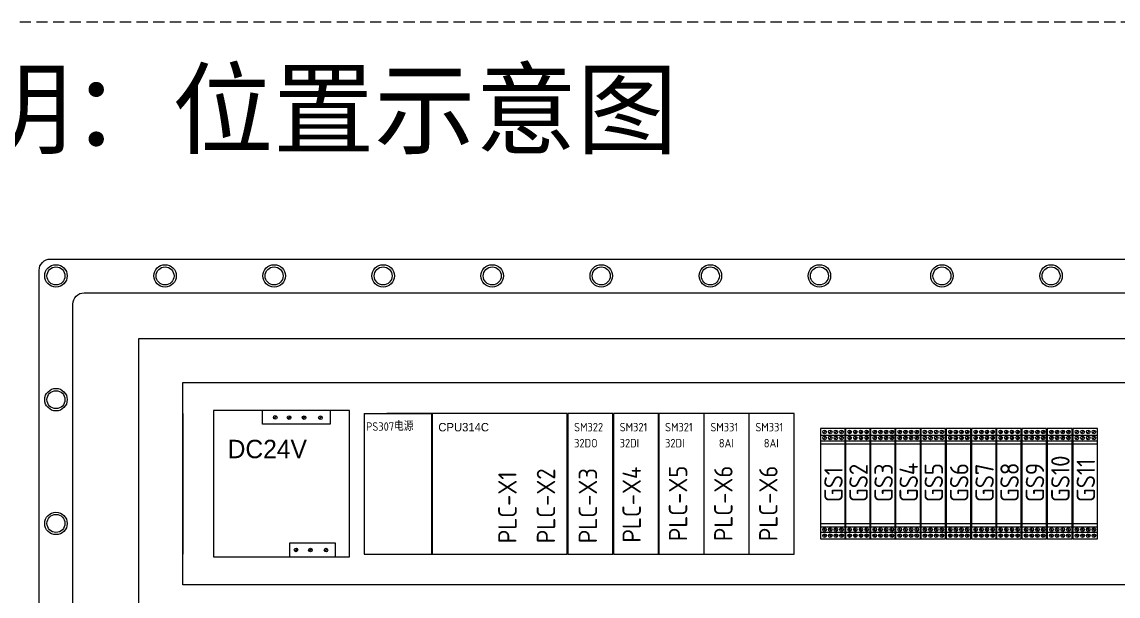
# Model space of a CAD drawing. Header units: millimetres. Extents: x 32721 to 72822, y 57624 to 123188.
# Drawn here: x 42823.4 to 43316.1, y 65405.4 to 65663.3 of the extents above; entities that cross this region are included whole.
import ezdxf

# ---------------------------------------------------------------- set-up
doc = ezdxf.new("R2010")
doc.units = ezdxf.units.MM
doc.header["$LTSCALE"] = 10
doc.linetypes.add('DASHED', pattern=[0.75, 0.5, -0.25])
doc.layers.get('0').update_dxf_attribs({"lineweight": 18})
doc.layers.add('1轮廓实线层', color=7, linetype='Continuous', lineweight=18)
doc.layers.add('6文字层', color=3, linetype='Continuous', lineweight=18)
doc.styles.add('FS', font='')
doc.styles.get("Standard").update_dxf_attribs({"font": 'isocp.shx', "width": 0.707, "bigfont": 'hztxt.shx'})
doc.styles.add('样式 1', font='SIMYOU.TTF', dxfattribs={"width": 0.75})
doc.styles.get('FS').set_extended_font_data('宋体')

msp = doc.modelspace()

# ---------------------------------------------------------------- linework, layer by layer
at = {"layer": '1轮廓实线层'}
for p, q in [((42836.15, 65556.79), (43533.62, 65556.79)), ((42851.31, 65541.63), (43518.46, 65541.63)), ((42875.97, 65521.04), (43493.8, 65521.04)), ((42875.97, 65188.21), (42875.97, 65521.04)), ((42895.69, 65501.33), (43474.08, 65501.33)), ((42895.69, 65410.36), (42895.69, 65501.33)), ((42895.68, 65487.43), (42895.68, 65424.25)), ((42895.68, 65487.43), (42895.68, 65424.25)), ((42970.68, 65488.69), (42909.53, 65488.69)), ((42909.53, 65488.69), (42909.53, 65422.99)), ((42936.6, 65485.12), (42937.76, 65486.29)), ((42936.7, 65485.02), (42937.87, 65486.18)), ((42942.82, 65485.07), (42943.98, 65486.24)), ((42942.92, 65484.97), (42944.08, 65486.13)), ((42949.58, 65485.02), (42950.74, 65486.18)), ((42949.68, 65484.92), (42950.85, 65486.08)), ((42956.92, 65484.97), (42958.09, 65486.13)), ((42957.03, 65484.87), (42958.19, 65486.03)), ((42970.68, 65422.99), (42970.68, 65488.69)), ((42977.24, 65487.43), (42977.24, 65424.25)), ((42977.24, 65487.43), (43007.57, 65487.43)), ((43007.57, 65487.43), (42987.35, 65487.43)), ((43007.57, 65424.25), (43007.57, 65487.43)), ((43068.46, 65487.43), (43007.81, 65487.43)), ((43007.81, 65487.43), (43007.81, 65424.25)), ((43068.46, 65424.25), (43068.46, 65487.43)), ((43089.05, 65487.43), (43068.84, 65487.43)), ((43068.84, 65487.43), (43068.84, 65424.25)), ((43089.05, 65424.25), (43089.05, 65487.43)), ((43109.54, 65487.43), (43089.32, 65487.43)), ((43089.32, 65487.43), (43089.32, 65424.25)), ((43109.54, 65424.25), (43109.54, 65487.43)), ((43129.95, 65487.43), (43109.73, 65487.43)), ((43109.73, 65487.43), (43109.73, 65424.25)), ((43129.95, 65487.43), (43129.95, 65424.25)), ((43130.09, 65424.25), (43130.09, 65487.43)), ((43150.31, 65487.43), (43130.09, 65487.43)), ((43150.31, 65424.25), (43150.31, 65487.43)), ((43150.31, 65424.25), (43150.31, 65487.43)), ((43170.52, 65487.43), (43150.31, 65487.43)), ((43170.52, 65424.25), (43170.52, 65487.43)), ((42945.96, 65425.6), (42947.12, 65426.76)), ((42946.06, 65425.5), (42947.22, 65426.66)), ((42952.43, 65425.55), (42953.59, 65426.71)), ((42952.53, 65425.44), (42953.69, 65426.61)), ((42959.44, 65425.5), (42960.6, 65426.66)), ((42959.54, 65425.39), (42960.7, 65426.55)), ((42909.53, 65422.99), (42970.68, 65422.99)), ((42977.24, 65424.25), (43007.57, 65424.25)), ((42987.35, 65424.25), (43007.57, 65424.25)), ((43007.81, 65424.25), (43068.46, 65424.25)), ((43068.84, 65424.25), (43089.05, 65424.25)), ((43089.32, 65424.25), (43109.54, 65424.25)), ((43109.73, 65424.25), (43129.95, 65424.25)), ((43130.09, 65424.25), (43150.31, 65424.25)), ((43150.31, 65424.25), (43170.52, 65424.25)), ((43271.42, 65410.36), (42895.68, 65410.36)), ((43474.08, 65410.36), (42895.69, 65410.36))]:
    msp.add_line(p, q, dxfattribs=at)
at = {"layer": '1轮廓实线层', "lineweight": 13}
for p, q in [((43193.41, 65480.61), (43182.29, 65480.61)), ((43182.29, 65480.61), (43182.29, 65431.08)), ((43193.41, 65431.08), (43193.41, 65480.61)), ((43204.68, 65480.61), (43193.57, 65480.61)), ((43193.57, 65480.61), (43193.57, 65431.08)), ((43204.68, 65431.08), (43204.68, 65480.61)), ((43215.96, 65480.61), (43204.84, 65480.61)), ((43204.84, 65480.61), (43204.84, 65431.08)), ((43215.96, 65431.08), (43215.96, 65480.61)), ((43227.23, 65480.61), (43216.11, 65480.61)), ((43216.11, 65480.61), (43216.11, 65431.08)), ((43227.23, 65431.08), (43227.23, 65480.61)), ((43238.5, 65480.61), (43227.38, 65480.61)), ((43227.38, 65480.61), (43227.38, 65431.08)), ((43238.5, 65431.08), (43238.5, 65480.61)), ((43249.92, 65480.61), (43238.81, 65480.61)), ((43238.81, 65480.61), (43238.81, 65431.08)), ((43249.92, 65431.08), (43249.92, 65480.61)), ((43261.35, 65480.61), (43250.23, 65480.61)), ((43250.23, 65480.61), (43250.23, 65431.08)), ((43261.35, 65431.08), (43261.35, 65480.61)), ((43272.56, 65480.61), (43261.44, 65480.61)), ((43261.44, 65480.61), (43261.44, 65431.08)), ((43272.56, 65431.08), (43272.56, 65480.61)), ((43283.98, 65480.61), (43272.86, 65480.61)), ((43272.86, 65480.61), (43272.86, 65431.08)), ((43283.98, 65431.08), (43283.98, 65480.61)), ((43295.41, 65480.61), (43284.29, 65480.61)), ((43284.29, 65480.61), (43284.29, 65431.08)), ((43295.41, 65431.08), (43295.41, 65480.61)), ((43306.83, 65480.61), (43295.71, 65480.61)), ((43295.71, 65480.61), (43295.71, 65431.08)), ((43306.83, 65431.08), (43306.83, 65480.61)), ((43182.29, 65477.67), (43193.41, 65477.67)), ((43183.54, 65478.63), (43184.71, 65479.79)), ((43183.54, 65475.91), (43184.71, 65477.07)), ((43183.65, 65478.52), (43184.81, 65479.69)), ((43183.65, 65475.81), (43184.81, 65476.97)), ((43186.09, 65478.63), (43187.25, 65479.79)), ((43186.09, 65475.91), (43187.25, 65477.07)), ((43186.19, 65478.52), (43187.35, 65479.69)), ((43186.19, 65475.81), (43187.35, 65476.97)), ((43188.64, 65478.63), (43189.8, 65479.79)), ((43188.64, 65475.91), (43189.8, 65477.07)), ((43188.74, 65478.52), (43189.9, 65479.69)), ((43188.74, 65475.81), (43189.9, 65476.97)), ((43191.18, 65478.63), (43192.34, 65479.79)), ((43191.18, 65475.91), (43192.34, 65477.07)), ((43191.28, 65478.52), (43192.44, 65479.69)), ((43191.28, 65475.81), (43192.44, 65476.97)), ((43193.57, 65477.67), (43204.68, 65477.67)), ((43194.82, 65478.63), (43195.98, 65479.79)), ((43194.82, 65475.91), (43195.98, 65477.07)), ((43194.92, 65478.52), (43196.08, 65479.69)), ((43194.92, 65475.81), (43196.08, 65476.97)), ((43197.36, 65478.63), (43198.52, 65479.79)), ((43197.36, 65475.91), (43198.52, 65477.07)), ((43197.46, 65478.52), (43198.62, 65479.69)), ((43197.46, 65475.81), (43198.62, 65476.97)), ((43199.91, 65478.63), (43201.07, 65479.79)), ((43199.91, 65475.91), (43201.07, 65477.07)), ((43200.01, 65478.52), (43201.17, 65479.69)), ((43200.01, 65475.81), (43201.17, 65476.97)), ((43202.45, 65478.63), (43203.61, 65479.79)), ((43202.45, 65475.91), (43203.61, 65477.07)), ((43202.56, 65478.52), (43203.72, 65479.69)), ((43202.56, 65475.81), (43203.72, 65476.97)), ((43204.84, 65477.67), (43215.96, 65477.67)), ((43206.09, 65478.63), (43207.25, 65479.79)), ((43206.09, 65475.91), (43207.25, 65477.07)), ((43206.19, 65478.52), (43207.35, 65479.69)), ((43206.19, 65475.81), (43207.35, 65476.97)), ((43208.63, 65478.63), (43209.79, 65479.79)), ((43208.63, 65475.91), (43209.79, 65477.07)), ((43208.74, 65478.52), (43209.9, 65479.69)), ((43208.74, 65475.81), (43209.9, 65476.97)), ((43211.18, 65478.63), (43212.34, 65479.79)), ((43211.18, 65475.91), (43212.34, 65477.07)), ((43211.28, 65478.52), (43212.44, 65479.69)), ((43211.28, 65475.81), (43212.44, 65476.97)), ((43213.73, 65478.63), (43214.89, 65479.79)), ((43213.73, 65475.91), (43214.89, 65477.07)), ((43213.83, 65478.52), (43214.99, 65479.69)), ((43213.83, 65475.81), (43214.99, 65476.97)), ((43216.11, 65477.67), (43227.23, 65477.67)), ((43217.36, 65478.63), (43218.52, 65479.79)), ((43217.36, 65475.91), (43218.52, 65477.07)), ((43217.46, 65478.52), (43218.62, 65479.69)), ((43217.46, 65475.81), (43218.62, 65476.97)), ((43219.91, 65478.63), (43221.07, 65479.79)), ((43219.91, 65475.91), (43221.07, 65477.07)), ((43220.01, 65478.52), (43221.17, 65479.69)), ((43220.01, 65475.81), (43221.17, 65476.97)), ((43222.45, 65478.63), (43223.61, 65479.79)), ((43222.45, 65475.91), (43223.61, 65477.07)), ((43222.55, 65478.52), (43223.71, 65479.69)), ((43222.55, 65475.81), (43223.71, 65476.97)), ((43225, 65478.63), (43226.16, 65479.79)), ((43225, 65475.91), (43226.16, 65477.07)), ((43225.1, 65478.52), (43226.26, 65479.69)), ((43225.1, 65475.81), (43226.26, 65476.97)), ((43227.38, 65477.67), (43238.5, 65477.67)), ((43228.63, 65478.63), (43229.79, 65479.79)), ((43228.63, 65475.91), (43229.79, 65477.07)), ((43228.73, 65478.52), (43229.89, 65479.69)), ((43228.73, 65475.81), (43229.89, 65476.97)), ((43231.18, 65478.63), (43232.34, 65479.79)), ((43231.18, 65475.91), (43232.34, 65477.07)), ((43231.28, 65478.52), (43232.44, 65479.69)), ((43231.28, 65475.81), (43232.44, 65476.97)), ((43233.72, 65478.63), (43234.88, 65479.79)), ((43233.72, 65475.91), (43234.88, 65477.07)), ((43233.82, 65478.52), (43234.99, 65479.69)), ((43233.82, 65475.81), (43234.99, 65476.97)), ((43236.27, 65478.63), (43237.43, 65479.79)), ((43236.27, 65475.91), (43237.43, 65477.07)), ((43236.37, 65478.52), (43237.53, 65479.69)), ((43236.37, 65475.81), (43237.53, 65476.97)), ((43238.81, 65477.67), (43249.92, 65477.67)), ((43240.06, 65478.63), (43241.22, 65479.79)), ((43240.06, 65475.91), (43241.22, 65477.07)), ((43240.16, 65478.52), (43241.32, 65479.69)), ((43240.16, 65475.81), (43241.32, 65476.97)), ((43242.6, 65478.63), (43243.76, 65479.79)), ((43242.6, 65475.91), (43243.76, 65477.07)), ((43242.7, 65478.52), (43243.87, 65479.69)), ((43242.7, 65475.81), (43243.87, 65476.97)), ((43245.15, 65478.63), (43246.31, 65479.79)), ((43245.15, 65475.91), (43246.31, 65477.07)), ((43245.25, 65478.52), (43246.41, 65479.69)), ((43245.25, 65475.81), (43246.41, 65476.97)), ((43247.69, 65478.63), (43248.86, 65479.79)), ((43247.69, 65475.91), (43248.86, 65477.07)), ((43247.8, 65478.52), (43248.96, 65479.69)), ((43247.8, 65475.81), (43248.96, 65476.97)), ((43250.23, 65477.67), (43261.35, 65477.67)), ((43251.48, 65478.63), (43252.64, 65479.79)), ((43251.48, 65475.91), (43252.64, 65477.07)), ((43251.58, 65478.52), (43252.74, 65479.69)), ((43251.58, 65475.81), (43252.74, 65476.97)), ((43254.03, 65478.63), (43255.19, 65479.79)), ((43254.03, 65475.91), (43255.19, 65477.07)), ((43254.13, 65478.52), (43255.29, 65479.69)), ((43254.13, 65475.81), (43255.29, 65476.97)), ((43256.57, 65478.63), (43257.73, 65479.79)), ((43256.57, 65475.91), (43257.73, 65477.07)), ((43256.67, 65478.52), (43257.84, 65479.69)), ((43256.67, 65475.81), (43257.84, 65476.97)), ((43259.12, 65478.63), (43260.28, 65479.79)), ((43259.12, 65475.91), (43260.28, 65477.07)), ((43259.22, 65478.52), (43260.38, 65479.69)), ((43259.22, 65475.81), (43260.38, 65476.97)), ((43261.44, 65477.67), (43272.56, 65477.67)), ((43262.69, 65478.63), (43263.85, 65479.79)), ((43262.69, 65475.91), (43263.85, 65477.07)), ((43262.79, 65478.52), (43263.95, 65479.69)), ((43262.79, 65475.81), (43263.95, 65476.97)), ((43265.23, 65478.63), (43266.4, 65479.79)), ((43265.23, 65475.91), (43266.4, 65477.07)), ((43265.34, 65478.52), (43266.5, 65479.69)), ((43265.34, 65475.81), (43266.5, 65476.97)), ((43267.78, 65478.63), (43268.94, 65479.79)), ((43267.78, 65475.91), (43268.94, 65477.07)), ((43267.88, 65478.52), (43269.04, 65479.69)), ((43267.88, 65475.81), (43269.04, 65476.97)), ((43270.33, 65478.63), (43271.49, 65479.79)), ((43270.33, 65475.91), (43271.49, 65477.07)), ((43270.43, 65478.52), (43271.59, 65479.69)), ((43270.43, 65475.81), (43271.59, 65476.97)), ((43272.86, 65477.67), (43283.98, 65477.67)), ((43274.11, 65478.63), (43275.27, 65479.79)), ((43274.11, 65475.91), (43275.27, 65477.07)), ((43274.21, 65478.52), (43275.38, 65479.69)), ((43274.21, 65475.81), (43275.38, 65476.97)), ((43276.66, 65478.63), (43277.82, 65479.79)), ((43276.66, 65475.91), (43277.82, 65477.07)), ((43276.76, 65478.52), (43277.92, 65479.69)), ((43276.76, 65475.81), (43277.92, 65476.97)), ((43279.2, 65478.63), (43280.37, 65479.79)), ((43279.2, 65475.91), (43280.37, 65477.07)), ((43279.31, 65478.52), (43280.47, 65479.69)), ((43279.31, 65475.81), (43280.47, 65476.97)), ((43281.75, 65478.63), (43282.91, 65479.79)), ((43281.75, 65475.91), (43282.91, 65477.07)), ((43281.85, 65478.52), (43283.01, 65479.69)), ((43281.85, 65475.81), (43283.01, 65476.97)), ((43284.29, 65477.67), (43295.41, 65477.67)), ((43285.54, 65478.63), (43286.7, 65479.79)), ((43285.54, 65475.91), (43286.7, 65477.07)), ((43285.64, 65478.52), (43286.8, 65479.69)), ((43285.64, 65475.81), (43286.8, 65476.97)), ((43288.08, 65478.63), (43289.25, 65479.79)), ((43288.08, 65475.91), (43289.25, 65477.07)), ((43288.19, 65478.52), (43289.35, 65479.69)), ((43288.19, 65475.81), (43289.35, 65476.97)), ((43290.63, 65478.63), (43291.79, 65479.79)), ((43290.63, 65475.91), (43291.79, 65477.07)), ((43290.73, 65478.52), (43291.89, 65479.69)), ((43290.73, 65475.81), (43291.89, 65476.97)), ((43293.18, 65478.63), (43294.34, 65479.79)), ((43293.18, 65475.91), (43294.34, 65477.07)), ((43293.28, 65478.52), (43294.44, 65479.69)), ((43293.28, 65475.81), (43294.44, 65476.97)), ((43295.71, 65477.67), (43306.83, 65477.67)), ((43296.96, 65478.63), (43298.12, 65479.79)), ((43296.96, 65475.91), (43298.12, 65477.07)), ((43297.06, 65478.52), (43298.23, 65479.69)), ((43297.06, 65475.81), (43298.23, 65476.97)), ((43299.51, 65478.63), (43300.67, 65479.79)), ((43299.51, 65475.91), (43300.67, 65477.07)), ((43299.61, 65478.52), (43300.77, 65479.69)), ((43299.61, 65475.81), (43300.77, 65476.97)), ((43302.05, 65478.63), (43303.22, 65479.79)), ((43302.05, 65475.91), (43303.22, 65477.07)), ((43302.16, 65478.52), (43303.32, 65479.69)), ((43302.16, 65475.81), (43303.32, 65476.97)), ((43304.6, 65478.63), (43305.76, 65479.79)), ((43304.6, 65475.91), (43305.76, 65477.07)), ((43304.7, 65478.52), (43305.86, 65479.69)), ((43304.7, 65475.81), (43305.86, 65476.97)), ((43182.29, 65475.17), (43193.41, 65475.17)), ((43182.29, 65473.72), (43193.41, 65473.72)), ((43193.57, 65475.17), (43204.68, 65475.17)), ((43193.57, 65473.72), (43204.68, 65473.72)), ((43204.84, 65475.17), (43215.96, 65475.17)), ((43204.84, 65473.72), (43215.96, 65473.72)), ((43216.11, 65475.17), (43227.23, 65475.17)), ((43216.11, 65473.72), (43227.23, 65473.72)), ((43227.38, 65475.17), (43238.5, 65475.17)), ((43227.38, 65473.72), (43238.5, 65473.72)), ((43238.81, 65475.17), (43249.92, 65475.17)), ((43238.81, 65473.72), (43249.92, 65473.72)), ((43250.23, 65475.17), (43261.35, 65475.17)), ((43250.23, 65473.72), (43261.35, 65473.72)), ((43261.44, 65475.17), (43272.56, 65475.17)), ((43261.44, 65473.72), (43272.56, 65473.72)), ((43272.86, 65475.17), (43283.98, 65475.17)), ((43272.86, 65473.72), (43283.98, 65473.72)), ((43284.29, 65475.17), (43295.41, 65475.17)), ((43284.29, 65473.72), (43295.41, 65473.72)), ((43295.71, 65475.17), (43306.83, 65475.17)), ((43295.71, 65473.72), (43306.83, 65473.72)), ((43182.29, 65437.97), (43193.41, 65437.97)), ((43182.29, 65436.52), (43193.41, 65436.52)), ((43183.54, 65435.77), (43184.71, 65434.61)), ((43183.65, 65435.88), (43184.81, 65434.71)), ((43186.09, 65435.77), (43187.25, 65434.61)), ((43186.19, 65435.88), (43187.35, 65434.71)), ((43188.64, 65435.77), (43189.8, 65434.61)), ((43188.74, 65435.88), (43189.9, 65434.71)), ((43191.18, 65435.77), (43192.34, 65434.61)), ((43191.28, 65435.88), (43192.44, 65434.71)), ((43193.57, 65437.97), (43204.68, 65437.97)), ((43193.57, 65436.52), (43204.68, 65436.52)), ((43194.82, 65435.77), (43195.98, 65434.61)), ((43194.92, 65435.88), (43196.08, 65434.71)), ((43197.36, 65435.77), (43198.52, 65434.61)), ((43197.46, 65435.88), (43198.62, 65434.71)), ((43199.91, 65435.77), (43201.07, 65434.61)), ((43200.01, 65435.88), (43201.17, 65434.71)), ((43202.45, 65435.77), (43203.61, 65434.61)), ((43202.56, 65435.88), (43203.72, 65434.71)), ((43204.84, 65437.97), (43215.96, 65437.97)), ((43204.84, 65436.52), (43215.96, 65436.52)), ((43206.09, 65435.77), (43207.25, 65434.61)), ((43206.19, 65435.88), (43207.35, 65434.71)), ((43208.63, 65435.77), (43209.79, 65434.61)), ((43208.74, 65435.88), (43209.9, 65434.71)), ((43211.18, 65435.77), (43212.34, 65434.61)), ((43211.28, 65435.88), (43212.44, 65434.71)), ((43213.73, 65435.77), (43214.89, 65434.61)), ((43213.83, 65435.88), (43214.99, 65434.71)), ((43216.11, 65437.97), (43227.23, 65437.97)), ((43216.11, 65436.52), (43227.23, 65436.52)), ((43217.36, 65435.77), (43218.52, 65434.61)), ((43217.46, 65435.88), (43218.62, 65434.71)), ((43219.91, 65435.77), (43221.07, 65434.61)), ((43220.01, 65435.88), (43221.17, 65434.71)), ((43222.45, 65435.77), (43223.61, 65434.61)), ((43222.55, 65435.88), (43223.71, 65434.71)), ((43225, 65435.77), (43226.16, 65434.61)), ((43225.1, 65435.88), (43226.26, 65434.71)), ((43227.38, 65437.97), (43238.5, 65437.97)), ((43227.38, 65436.52), (43238.5, 65436.52)), ((43228.63, 65435.77), (43229.79, 65434.61)), ((43228.73, 65435.88), (43229.89, 65434.71)), ((43231.18, 65435.77), (43232.34, 65434.61)), ((43231.28, 65435.88), (43232.44, 65434.71)), ((43233.72, 65435.77), (43234.88, 65434.61)), ((43233.82, 65435.88), (43234.99, 65434.71)), ((43236.27, 65435.77), (43237.43, 65434.61)), ((43236.37, 65435.88), (43237.53, 65434.71)), ((43238.81, 65437.97), (43249.92, 65437.97)), ((43238.81, 65436.52), (43249.92, 65436.52)), ((43240.06, 65435.77), (43241.22, 65434.61)), ((43240.16, 65435.88), (43241.32, 65434.71)), ((43242.6, 65435.77), (43243.76, 65434.61)), ((43242.7, 65435.88), (43243.87, 65434.71)), ((43245.15, 65435.77), (43246.31, 65434.61)), ((43245.25, 65435.88), (43246.41, 65434.71)), ((43247.69, 65435.77), (43248.86, 65434.61)), ((43247.8, 65435.88), (43248.96, 65434.71)), ((43250.23, 65437.97), (43261.35, 65437.97)), ((43250.23, 65436.52), (43261.35, 65436.52)), ((43251.48, 65435.77), (43252.64, 65434.61)), ((43251.58, 65435.88), (43252.74, 65434.71)), ((43254.03, 65435.77), (43255.19, 65434.61)), ((43254.13, 65435.88), (43255.29, 65434.71)), ((43256.57, 65435.77), (43257.73, 65434.61)), ((43256.67, 65435.88), (43257.84, 65434.71)), ((43259.12, 65435.77), (43260.28, 65434.61)), ((43259.22, 65435.88), (43260.38, 65434.71)), ((43261.44, 65437.97), (43272.56, 65437.97)), ((43261.44, 65436.52), (43272.56, 65436.52)), ((43262.69, 65435.77), (43263.85, 65434.61)), ((43262.79, 65435.88), (43263.95, 65434.71)), ((43265.23, 65435.77), (43266.4, 65434.61)), ((43265.34, 65435.88), (43266.5, 65434.71)), ((43267.78, 65435.77), (43268.94, 65434.61)), ((43267.88, 65435.88), (43269.04, 65434.71)), ((43270.33, 65435.77), (43271.49, 65434.61)), ((43270.43, 65435.88), (43271.59, 65434.71)), ((43272.86, 65437.97), (43283.98, 65437.97)), ((43272.86, 65436.52), (43283.98, 65436.52)), ((43274.11, 65435.77), (43275.27, 65434.61)), ((43274.21, 65435.88), (43275.38, 65434.71)), ((43276.66, 65435.77), (43277.82, 65434.61)), ((43276.76, 65435.88), (43277.92, 65434.71)), ((43279.2, 65435.77), (43280.37, 65434.61)), ((43279.31, 65435.88), (43280.47, 65434.71)), ((43281.75, 65435.77), (43282.91, 65434.61)), ((43281.85, 65435.88), (43283.01, 65434.71)), ((43284.29, 65437.97), (43295.41, 65437.97)), ((43284.29, 65436.52), (43295.41, 65436.52)), ((43285.54, 65435.77), (43286.7, 65434.61)), ((43285.64, 65435.88), (43286.8, 65434.71)), ((43288.08, 65435.77), (43289.25, 65434.61)), ((43288.19, 65435.88), (43289.35, 65434.71)), ((43290.63, 65435.77), (43291.79, 65434.61)), ((43290.73, 65435.88), (43291.89, 65434.71)), ((43293.18, 65435.77), (43294.34, 65434.61)), ((43293.28, 65435.88), (43294.44, 65434.71)), ((43295.71, 65437.97), (43306.83, 65437.97)), ((43295.71, 65436.52), (43306.83, 65436.52)), ((43296.96, 65435.77), (43298.12, 65434.61)), ((43297.06, 65435.88), (43298.23, 65434.71)), ((43299.51, 65435.77), (43300.67, 65434.61)), ((43299.61, 65435.88), (43300.77, 65434.71)), ((43302.05, 65435.77), (43303.22, 65434.61)), ((43302.16, 65435.88), (43303.32, 65434.71)), ((43304.6, 65435.77), (43305.76, 65434.61)), ((43304.7, 65435.88), (43305.86, 65434.71)), ((43182.29, 65434.02), (43193.41, 65434.02)), ((43182.29, 65431.08), (43193.41, 65431.08)), ((43183.54, 65433.06), (43184.71, 65431.9)), ((43183.65, 65433.16), (43184.81, 65432)), ((43186.09, 65433.06), (43187.25, 65431.9)), ((43186.19, 65433.16), (43187.35, 65432)), ((43188.64, 65433.06), (43189.8, 65431.9)), ((43188.74, 65433.16), (43189.9, 65432)), ((43191.18, 65433.06), (43192.34, 65431.9)), ((43191.28, 65433.16), (43192.44, 65432)), ((43193.57, 65434.02), (43204.68, 65434.02)), ((43193.57, 65431.08), (43204.68, 65431.08)), ((43194.82, 65433.06), (43195.98, 65431.9)), ((43194.92, 65433.16), (43196.08, 65432)), ((43197.36, 65433.06), (43198.52, 65431.9)), ((43197.46, 65433.16), (43198.62, 65432)), ((43199.91, 65433.06), (43201.07, 65431.9)), ((43200.01, 65433.16), (43201.17, 65432)), ((43202.45, 65433.06), (43203.61, 65431.9)), ((43202.56, 65433.16), (43203.72, 65432)), ((43204.84, 65434.02), (43215.96, 65434.02)), ((43204.84, 65431.08), (43215.96, 65431.08)), ((43206.09, 65433.06), (43207.25, 65431.9)), ((43206.19, 65433.16), (43207.35, 65432)), ((43208.63, 65433.06), (43209.79, 65431.9)), ((43208.74, 65433.16), (43209.9, 65432)), ((43211.18, 65433.06), (43212.34, 65431.9)), ((43211.28, 65433.16), (43212.44, 65432)), ((43213.73, 65433.06), (43214.89, 65431.9)), ((43213.83, 65433.16), (43214.99, 65432)), ((43216.11, 65434.02), (43227.23, 65434.02)), ((43216.11, 65431.08), (43227.23, 65431.08)), ((43217.36, 65433.06), (43218.52, 65431.9)), ((43217.46, 65433.16), (43218.62, 65432)), ((43219.91, 65433.06), (43221.07, 65431.9)), ((43220.01, 65433.16), (43221.17, 65432)), ((43222.45, 65433.06), (43223.61, 65431.9)), ((43222.55, 65433.16), (43223.71, 65432)), ((43225, 65433.06), (43226.16, 65431.9)), ((43225.1, 65433.16), (43226.26, 65432)), ((43227.38, 65434.02), (43238.5, 65434.02)), ((43227.38, 65431.08), (43238.5, 65431.08)), ((43228.63, 65433.06), (43229.79, 65431.9)), ((43228.73, 65433.16), (43229.89, 65432)), ((43231.18, 65433.06), (43232.34, 65431.9)), ((43231.28, 65433.16), (43232.44, 65432)), ((43233.72, 65433.06), (43234.88, 65431.9)), ((43233.82, 65433.16), (43234.99, 65432)), ((43236.27, 65433.06), (43237.43, 65431.9)), ((43236.37, 65433.16), (43237.53, 65432)), ((43238.81, 65434.02), (43249.92, 65434.02)), ((43238.81, 65431.08), (43249.92, 65431.08)), ((43240.06, 65433.06), (43241.22, 65431.9)), ((43240.16, 65433.16), (43241.32, 65432)), ((43242.6, 65433.06), (43243.76, 65431.9)), ((43242.7, 65433.16), (43243.87, 65432)), ((43245.15, 65433.06), (43246.31, 65431.9)), ((43245.25, 65433.16), (43246.41, 65432)), ((43247.69, 65433.06), (43248.86, 65431.9)), ((43247.8, 65433.16), (43248.96, 65432)), ((43250.23, 65434.02), (43261.35, 65434.02)), ((43250.23, 65431.08), (43261.35, 65431.08)), ((43251.48, 65433.06), (43252.64, 65431.9)), ((43251.58, 65433.16), (43252.74, 65432)), ((43254.03, 65433.06), (43255.19, 65431.9)), ((43254.13, 65433.16), (43255.29, 65432)), ((43256.57, 65433.06), (43257.73, 65431.9)), ((43256.67, 65433.16), (43257.84, 65432)), ((43259.12, 65433.06), (43260.28, 65431.9)), ((43259.22, 65433.16), (43260.38, 65432)), ((43261.44, 65434.02), (43272.56, 65434.02)), ((43261.44, 65431.08), (43272.56, 65431.08)), ((43262.69, 65433.06), (43263.85, 65431.9)), ((43262.79, 65433.16), (43263.95, 65432)), ((43265.23, 65433.06), (43266.4, 65431.9)), ((43265.34, 65433.16), (43266.5, 65432)), ((43267.78, 65433.06), (43268.94, 65431.9)), ((43267.88, 65433.16), (43269.04, 65432)), ((43270.33, 65433.06), (43271.49, 65431.9)), ((43270.43, 65433.16), (43271.59, 65432)), ((43272.86, 65434.02), (43283.98, 65434.02)), ((43272.86, 65431.08), (43283.98, 65431.08)), ((43274.11, 65433.06), (43275.27, 65431.9)), ((43274.21, 65433.16), (43275.38, 65432)), ((43276.66, 65433.06), (43277.82, 65431.9)), ((43276.76, 65433.16), (43277.92, 65432)), ((43279.2, 65433.06), (43280.37, 65431.9)), ((43279.31, 65433.16), (43280.47, 65432)), ((43281.75, 65433.06), (43282.91, 65431.9)), ((43281.85, 65433.16), (43283.01, 65432)), ((43284.29, 65434.02), (43295.41, 65434.02)), ((43284.29, 65431.08), (43295.41, 65431.08)), ((43285.54, 65433.06), (43286.7, 65431.9)), ((43285.64, 65433.16), (43286.8, 65432)), ((43288.08, 65433.06), (43289.25, 65431.9)), ((43288.19, 65433.16), (43289.35, 65432)), ((43290.63, 65433.06), (43291.79, 65431.9)), ((43290.73, 65433.16), (43291.89, 65432)), ((43293.18, 65433.06), (43294.34, 65431.9)), ((43293.28, 65433.16), (43294.44, 65432)), ((43295.71, 65434.02), (43306.83, 65434.02)), ((43295.71, 65431.08), (43306.83, 65431.08)), ((43296.96, 65433.06), (43298.12, 65431.9)), ((43297.06, 65433.16), (43298.23, 65432)), ((43299.51, 65433.06), (43300.67, 65431.9)), ((43299.61, 65433.16), (43300.77, 65432)), ((43302.05, 65433.06), (43303.22, 65431.9)), ((43302.16, 65433.16), (43303.32, 65432)), ((43304.6, 65433.06), (43305.76, 65431.9)), ((43304.7, 65433.16), (43305.86, 65432))]:
    msp.add_line(p, q, dxfattribs=at)
at = {"layer": '1轮廓实线层', "linetype": 'DASHED'}
msp.add_lwpolyline([(42709.92, 65663.32), (43645.86, 65663.32), (43645.86, 64797.17), (42709.92, 64797.17)], close=True, dxfattribs=at)
at = {"layer": '1轮廓实线层'}
for points in [[(43533.62, 65152.46), (42836.15, 65152.46, -0.414214), (42831.1, 65157.52), (42831.1, 65551.74, -0.414214), (42836.15, 65556.79)], [(42851.31, 65167.62, -0.414214), (42846.26, 65172.68), (42846.26, 65536.58, -0.414214), (42851.31, 65541.63)]]:
    msp.add_lwpolyline(points, format="xyb", dxfattribs=at)
for points in [[(42962, 65488.69), (42962, 65482.61), (42931.54, 65482.61), (42931.54, 65488.69)], [(42943.83, 65422.99), (42943.83, 65429.26), (42964.19, 65429.26), (42964.19, 65422.99)]]:
    msp.add_lwpolyline(points, dxfattribs=at)
for centre, radius in [((42838.68, 65549.21), 5.05), ((42887.7, 65549.21), 5.05), ((42936.73, 65549.21), 5.05), ((42985.75, 65549.21), 5.05), ((43034.78, 65549.21), 5.05), ((43083.8, 65549.21), 5.05), ((43132.83, 65549.21), 5.05), ((43181.85, 65549.21), 5.05), ((43236.94, 65549.21), 5.05), ((43285.97, 65549.21), 5.05), ((42838.68, 65549.21), 4.04), ((42887.7, 65549.21), 4.04), ((42936.73, 65549.21), 4.04), ((42985.75, 65549.21), 4.04), ((43034.78, 65549.21), 4.04), ((43083.8, 65549.21), 4.04), ((43132.83, 65549.21), 4.04), ((43181.85, 65549.21), 4.04), ((43236.94, 65549.21), 4.04), ((43285.97, 65549.21), 4.04), ((42838.68, 65493.62), 5.05), ((42838.68, 65493.62), 4.04), ((42937.23, 65485.65), 0.821), ((42943.45, 65485.6), 0.821), ((42950.21, 65485.55), 0.821), ((42957.56, 65485.5), 0.821), ((42838.68, 65438.02), 5.05), ((42838.68, 65438.02), 4.04), ((42946.59, 65426.13), 0.821), ((42953.06, 65426.08), 0.821), ((42960.07, 65426.03), 0.821)]:
    msp.add_circle(centre, radius, dxfattribs=at)
at = {"layer": '1轮廓实线层', "lineweight": 13}
for centre in [(43184.18, 65479.16), (43184.18, 65476.44), (43186.72, 65479.16), (43186.72, 65476.44), (43189.27, 65479.16), (43189.27, 65476.44), (43191.81, 65479.16), (43191.81, 65476.44), (43195.45, 65479.16), (43195.45, 65476.44), (43197.99, 65479.16), (43197.99, 65476.44), (43200.54, 65479.16), (43200.54, 65476.44), (43203.08, 65479.16), (43203.08, 65476.44), (43206.72, 65479.16), (43206.72, 65476.44), (43209.26, 65479.16), (43209.26, 65476.44), (43211.81, 65479.16), (43211.81, 65476.44), (43214.36, 65479.16), (43214.36, 65476.44), (43217.99, 65479.16), (43217.99, 65476.44), (43220.54, 65479.16), (43220.54, 65476.44), (43223.08, 65479.16), (43223.08, 65476.44), (43225.63, 65479.16), (43225.63, 65476.44), (43229.26, 65479.16), (43229.26, 65476.44), (43231.81, 65479.16), (43231.81, 65476.44), (43234.35, 65479.16), (43234.35, 65476.44), (43236.9, 65479.16), (43236.9, 65476.44), (43240.69, 65479.16), (43240.69, 65476.44), (43243.23, 65479.16), (43243.23, 65476.44), (43245.78, 65479.16), (43245.78, 65476.44), (43248.32, 65479.16), (43248.32, 65476.44), (43252.11, 65479.16), (43252.11, 65476.44), (43254.66, 65479.16), (43254.66, 65476.44), (43257.2, 65479.16), (43257.2, 65476.44), (43259.75, 65479.16), (43259.75, 65476.44), (43263.32, 65479.16), (43263.32, 65476.44), (43265.87, 65479.16), (43265.87, 65476.44), (43268.41, 65479.16), (43268.41, 65476.44), (43270.96, 65479.16), (43270.96, 65476.44), (43274.74, 65479.16), (43274.74, 65476.44), (43277.29, 65479.16), (43277.29, 65476.44), (43279.84, 65479.16), (43279.84, 65476.44), (43282.38, 65479.16), (43282.38, 65476.44), (43286.17, 65479.16), (43286.17, 65476.44), (43288.72, 65479.16), (43288.72, 65476.44), (43291.26, 65479.16), (43291.26, 65476.44), (43293.81, 65479.16), (43293.81, 65476.44), (43297.59, 65479.16), (43297.59, 65476.44), (43300.14, 65479.16), (43300.14, 65476.44), (43302.69, 65479.16), (43302.69, 65476.44), (43305.23, 65479.16), (43305.23, 65476.44), (43184.18, 65435.24), (43186.72, 65435.24), (43189.27, 65435.24), (43191.81, 65435.24), (43195.45, 65435.24), (43197.99, 65435.24), (43200.54, 65435.24), (43203.08, 65435.24), (43206.72, 65435.24), (43209.26, 65435.24), (43211.81, 65435.24), (43214.36, 65435.24), (43217.99, 65435.24), (43220.54, 65435.24), (43223.08, 65435.24), (43225.63, 65435.24), (43229.26, 65435.24), (43231.81, 65435.24), (43234.35, 65435.24), (43236.9, 65435.24), (43240.69, 65435.24), (43243.23, 65435.24), (43245.78, 65435.24), (43248.32, 65435.24), (43252.11, 65435.24), (43254.66, 65435.24), (43257.2, 65435.24), (43259.75, 65435.24), (43263.32, 65435.24), (43265.87, 65435.24), (43268.41, 65435.24), (43270.96, 65435.24), (43274.74, 65435.24), (43277.29, 65435.24), (43279.84, 65435.24), (43282.38, 65435.24), (43286.17, 65435.24), (43288.72, 65435.24), (43291.26, 65435.24), (43293.81, 65435.24), (43297.59, 65435.24), (43300.14, 65435.24), (43302.69, 65435.24), (43305.23, 65435.24), (43184.18, 65432.53), (43186.72, 65432.53), (43189.27, 65432.53), (43191.81, 65432.53), (43195.45, 65432.53), (43197.99, 65432.53), (43200.54, 65432.53), (43203.08, 65432.53), (43206.72, 65432.53), (43209.26, 65432.53), (43211.81, 65432.53), (43214.36, 65432.53), (43217.99, 65432.53), (43220.54, 65432.53), (43223.08, 65432.53), (43225.63, 65432.53), (43229.26, 65432.53), (43231.81, 65432.53), (43234.35, 65432.53), (43236.9, 65432.53), (43240.69, 65432.53), (43243.23, 65432.53), (43245.78, 65432.53), (43248.32, 65432.53), (43252.11, 65432.53), (43254.66, 65432.53), (43257.2, 65432.53), (43259.75, 65432.53), (43263.32, 65432.53), (43265.87, 65432.53), (43268.41, 65432.53), (43270.96, 65432.53), (43274.74, 65432.53), (43277.29, 65432.53), (43279.84, 65432.53), (43282.38, 65432.53), (43286.17, 65432.53), (43288.72, 65432.53), (43291.26, 65432.53), (43293.81, 65432.53), (43297.59, 65432.53), (43300.14, 65432.53), (43302.69, 65432.53), (43305.23, 65432.53)]:
    msp.add_circle(centre, 0.821, dxfattribs=at)

# ---------------------------------------------------------------- texts
at = {"color": 3, "style": 'FS'}
msp.add_text('说明：位置示意图', height=33.333, dxfattribs=at).set_placement((42754.48, 65607.49))
at = {"layer": '1轮廓实线层'}
for s, p in [('PS307电源', (42978.08, 65479.65)), ('SM322', (43071.58, 65479.37)), ('SM321', (43092.06, 65479.37)), ('SM321', (43112.47, 65479.37)), ('SM331', (43132.83, 65479.37)), ('SM331', (43153.05, 65479.37)), ('32DO', (43071.58, 65472.18)), ('32DI', (43092.06, 65472.18)), ('32DI', (43112.47, 65472.18)), ('8AI', (43136.65, 65472.18)), ('8AI', (43156.86, 65472.18))]:
    msp.add_text(s, height=3.785, rotation=360, dxfattribs=at).set_placement(p)
at = {"layer": '1轮廓实线层', "style": '样式 1'}
msp.add_text('CPU314C', height=3.785, rotation=360, dxfattribs=at).set_placement((43010.55, 65479.37))
at = {"layer": '6文字层', "style": '样式 1'}
msp.add_text('DC24V', height=8.269, rotation=360, dxfattribs=at).set_placement((42915.85, 65467.32))
at = {"layer": '6文字层'}
for s, p in [('GS10', (43294.31, 65447.55)), ('GS11', (43305.74, 65447.55)), ('PLC-X2', (43063.08, 65429.1)), ('PLC-X3', (43081.92, 65429.1)), ('PLC-X4', (43101.61, 65429.4)), ('PLC-X5', (43122.45, 65430.01)), ('PLC-X6', (43142.81, 65430.01)), ('PLC-X6', (43163.03, 65430.01)), ('GS1', (43192.32, 65447.55)), ('GS2', (43203.59, 65447.55)), ('GS3', (43214.86, 65447.55)), ('GS4', (43226.13, 65447.55)), ('GS5', (43237.41, 65447.55)), ('GS6', (43248.83, 65447.55)), ('GS7', (43260.26, 65447.55)), ('GS8', (43271.46, 65447.55)), ('GS9', (43282.89, 65447.55)), ('PLC-X1', (43045.74, 65429.1))]:
    msp.add_text(s, height=8.269, rotation=90, dxfattribs=at).set_placement(p)

doc.saveas('drawing.dxf')
